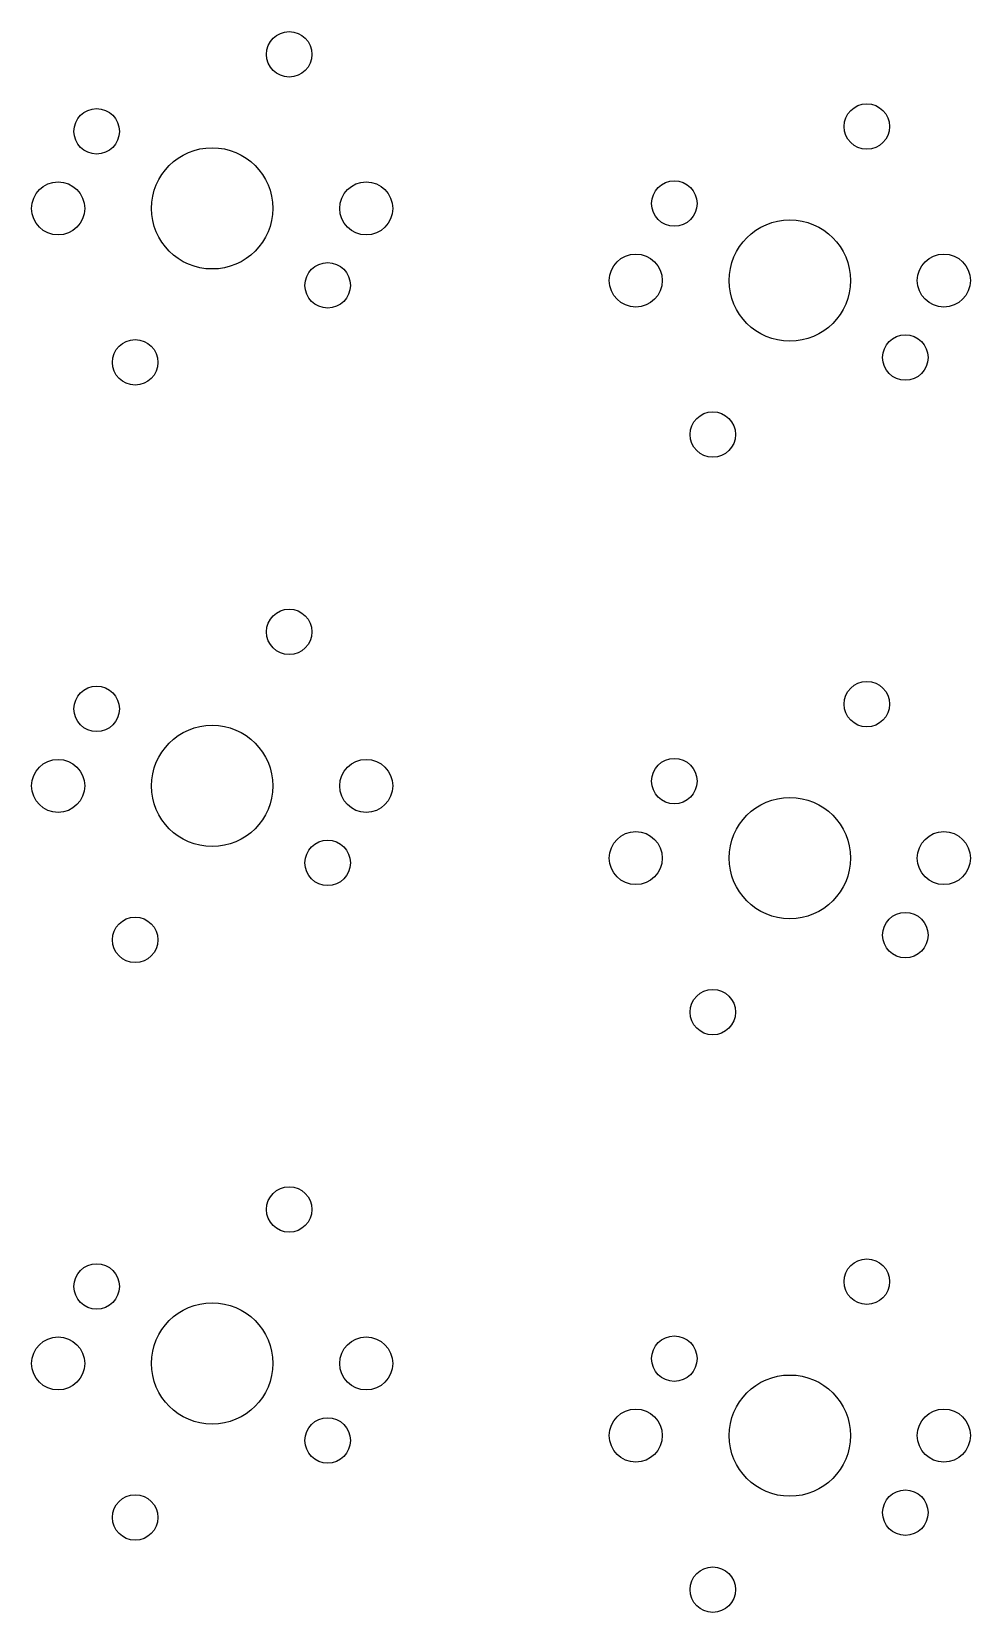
# Model space of a CAD drawing. Extents: x 101 to 222, y -128 to -44.
# Drawn here: x 158.2 to 189.2, y -101.4 to -49.3 of the extents above; entities that cross this region are included whole.
import ezdxf

# ---------------------------------------------------------------- set-up
doc = ezdxf.new("R2010")
doc.units = 0
doc.layers.add('BLACK', color=7, linetype='CONTINUOUS')

msp = doc.modelspace()

# ---------------------------------------------------------------- linework, layer by layer
at = {"layer": 'BLACK'}
for centre, radius in [((166.6875, -50.00625), 0.75), ((160.3375, -52.54625), 0.75), ((185.7375, -52.3875), 0.75), ((164.1475, -55.08625), 2), ((159.0675, -55.08625), 0.875), ((169.2275, -55.08625), 0.875), ((179.3875, -54.9275), 0.75), ((183.1975, -57.4675), 2), ((178.1175, -57.4675), 0.875), ((188.2775, -57.4675), 0.875), ((167.9575, -57.62625), 0.75), ((161.6075, -60.16625), 0.75), ((187.0075, -60.0075), 0.75), ((180.6575, -62.5475), 0.75), ((166.6875, -69.05625), 0.75), ((160.3375, -71.59625), 0.75), ((185.7375, -71.4375), 0.75), ((164.1475, -74.13625), 2), ((159.0675, -74.13625), 0.875), ((169.2275, -74.13625), 0.875), ((179.3875, -73.9775), 0.75), ((183.1975, -76.5175), 2), ((167.9575, -76.67625), 0.75), ((178.1175, -76.5175), 0.875), ((188.2775, -76.5175), 0.875), ((161.6075, -79.21625), 0.75), ((187.0075, -79.0575), 0.75), ((180.6575, -81.5975), 0.75), ((166.6875, -88.10625), 0.75), ((160.3375, -90.64625), 0.75), ((185.7375, -90.4875), 0.75), ((164.1475, -93.18625), 2), ((179.3875, -93.0275), 0.75), ((159.0675, -93.18625), 0.875), ((169.2275, -93.18625), 0.875), ((183.1975, -95.5675), 2), ((178.1175, -95.5675), 0.875), ((188.2775, -95.5675), 0.875), ((167.9575, -95.72625), 0.75), ((187.0075, -98.1075), 0.75), ((161.6075, -98.26625), 0.75), ((180.6575, -100.6475), 0.75)]:
    msp.add_circle(centre, radius, dxfattribs=at)

doc.saveas('drawing.dxf')
